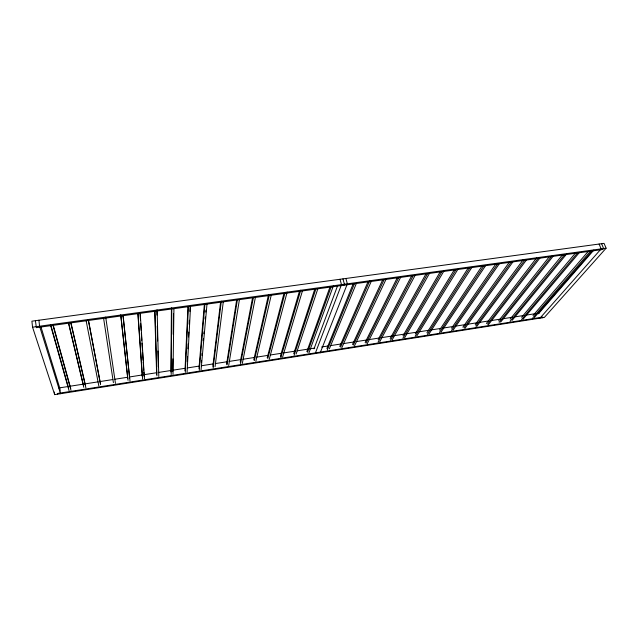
<?xml version="1.0" encoding="UTF-8"?>
<svg xmlns="http://www.w3.org/2000/svg" width="638" height="638" viewBox="0 0 638 638"><rect width="100%" height="100%" fill="white"/><g stroke="black" fill="none" stroke-linecap="round" stroke-linejoin="round"><path stroke-width="0.96" d="M170.888 371.922L171.431 308.058M171.175 374.562L171.789 308.01M172.715 371.635L172.89 358.859M173.217 334.296L173.496 313.665M173.002 374.275L173.935 308.704M184.98 370.694L187.955 306.766M185.283 372.345L188.409 306.711M187.245 361.563L187.5 356.642M187.899 348.771L188.154 343.85M188.505 336.968L188.76 332.047M189.167 324.176L189.366 320.244M189.821 311.392L190.028 307.452M187.094 372.066L190.539 306.415M198.968 368.501L204.423 303.521M199.279 370.152L204.878 304.406M201.281 362.312L201.456 360.342M201.895 355.422L202.071 353.452M203.203 340.652L203.378 338.682M203.817 333.762L203.993 331.792M205.125 318.984L205.3 317.022M205.739 312.094L205.914 310.124M201.074 369.865L206.991 304.119M212.837 366.332L220.565 302.268M213.156 367.966L221.306 301.176M215.062 366.706L223.276 301.87M226.594 364.178L236.642 299.996M227.08 364.824L237.344 299.932M228.691 365.526L239.409 299.645M240.239 362.041L252.552 297.802M240.582 363.66L253.35 297.699M242.328 363.381L255.399 297.412M253.772 359.92L268.55 294.62M254.347 360.558L269.196 295.514M255.862 361.26L271.23 295.203M267.202 357.814L283.958 293.424M267.816 358.46L284.899 293.32M269.284 359.146L287.164 292.084M299.445 291.239L280.521 355.733L280.887 357.328L300.737 290.202M282.602 357.057L302.452 290.872M293.727 353.659L314.797 289.07M294.11 355.246L315.866 289.022M296.12 354.05L317.852 288.727M306.838 351.61L329.99 286.98M307.564 352.256L331.138 286.893M308.912 352.926L333.435 285.688M313.992 348.858L337.59 285.768M315.18 353.58L341.489 284.636L340.014 279.277M344.049 285.194L344.424 284.229L342.949 278.878M320.204 352.782L347.359 283.83L345.868 278.479M326.895 348.468L353.237 283.687M327.294 350.031L354.465 283.655M329.336 348.866L356.403 283.36M339.743 346.458L368.078 281.637M340.556 347.104L369.785 280.664M341.801 347.758L371.292 281.31M352.487 344.464L382.808 279.564M353.332 345.11L384.172 279.508M354.545 345.756L386.062 279.253M365.135 342.478L397.402 277.506M366.005 343.132L398.822 277.466M367.185 343.77L400.696 277.211M378.143 339.639L411.869 275.472M378.119 342.048L413.336 275.449M379.73 341.793L415.202 275.193M390.129 338.563L426.216 273.455M390.576 340.094L427.731 273.447M392.179 339.839L430.06 272.322M402.985 335.771L440.427 271.461M402.937 338.148L441.99 271.461M404.524 337.901L443.817 271.206M415.266 333.865L454.511 269.483M415.21 336.218L456.122 269.491M416.781 335.971L457.932 269.244M426.91 332.805L468.483 267.521M427.38 334.312L470.134 267.537M428.943 334.065L471.929 267.29M439.534 330.085L482.328 265.575M439.462 332.414L484.019 265.607M441.01 332.167L485.797 265.36M451.537 328.219L496.045 263.654M451.457 330.524L497.784 263.693M452.988 330.285L499.546 263.446M462.861 327.174L509.65 261.747M463.93 327.852L511.421 261.795M464.879 328.418L513.167 261.556M475.254 324.527L523.144 259.857M475.757 326.002L524.946 259.913M476.674 326.56L526.677 259.674M486.379 323.49L536.51 257.983M487.488 324.176L538.352 258.047M488.389 324.726L540.067 257.816M498.621 320.89L549.159 256.907M499.131 322.357L551.647 256.205M500.631 322.118L553.345 255.966M510.169 319.088L562.285 255.056M510.065 321.321L564.821 254.371M512.17 320.316L566.512 254.139M521.637 317.301L575.309 253.222M521.525 319.518L577.884 252.552M522.993 319.287L579.559 252.329M533.017 315.531L588.22 251.404M532.897 317.732L590.836 250.758M534.357 317.501L592.495 250.527M538.376 313.824L593.874 250.04M539.987 318.139L601.132 248.884L599.098 244.035M542.164 317.796L542.794 317.086L57.38 393.502L57.595 394.172M606.1 248.198L544.342 317.453L54.669 394.635L32.554 327.182L31.9 321.177L604.058 243.365L606.1 248.198L32.554 327.182M58.736 387.992L98.116 381.851M100.086 381.548L112.886 379.546M114.856 379.243L127.656 377.249M129.626 376.938L156.206 372.791M158.176 372.488L170.976 370.495M172.946 370.184L185.746 368.19M187.716 367.879L199.534 366.037M201.504 365.733L213.315 363.891M215.285 363.58L227.096 361.738M229.066 361.435L240.885 359.593M242.855 359.282L254.666 357.44M256.635 357.136L268.454 355.294M270.424 354.983L281.254 353.3M283.224 352.989L295.035 351.147M297.005 350.844L314.725 348.077M321.616 347L328.514 345.932M330.484 345.621L341.314 343.93M343.284 343.627L354.114 341.936M356.076 341.633L366.914 339.942M368.876 339.631L379.706 337.949M381.676 337.638L404.325 334.113M406.294 333.802L417.124 332.111M419.094 331.808L428.935 330.269M430.905 329.966L440.754 328.426M442.724 328.123L453.554 326.433M455.524 326.13L465.365 324.59M467.335 324.287L477.184 322.748M479.154 322.445L488.995 320.906M490.965 320.603L500.814 319.064M502.784 318.761L512.625 317.222M514.595 316.919L524.444 315.379M526.414 315.076L535.274 313.689M537.244 313.386L539.214 313.075M601.578 243.7L603.62 248.541L602.766 249.498L36.382 327.653L35.409 320.699M60.522 393.718L39.588 326.209L38.91 320.22M40.952 326.863L59.9 388.526L60.211 391.118M50.394 324.694L69.04 390.608M50.968 325.587L68.553 387.928M52.97 325.332L70.977 390.304M53.265 325.268L70.762 388.582M68.697 323.147L83.546 385.583M68.489 323.187L83.777 387.306M70.77 322.876L85.923 387.96M70.962 322.828L85.468 385.288M86.138 320.786L98.842 385.926M88.315 319.494L100.318 382.952M88.219 319.502L100.557 384.658M103.611 318.37L113.404 382.64M105.701 317.094L115.438 383.318M54.366 392.035L54.669 394.635M120.797 315.028L128.031 380.336M120.718 315.036L127.767 378.661M123.022 315.714L129.642 378.366M123.126 315.714L130.008 381.03M138.031 313.657L142.601 379.052M137.856 313.673L142.266 376.396M140.224 313.354L144.459 378.765M140.041 313.425L140.496 320.388M140.687 323.37L141.142 330.332M141.333 333.323L141.788 340.285M141.979 343.268L142.433 350.23M142.569 352.216L143.079 360.175M143.215 362.169L143.733 370.12M143.861 372.113L144.116 376.093M154.723 311.4L156.637 374.131M154.994 311.32L156.916 375.806M156.852 310.108L156.98 315.092M157.259 326.042L157.642 340.979M157.897 350.94L158.304 366.874M157.139 310.028L158.79 376.508"/></g></svg>
